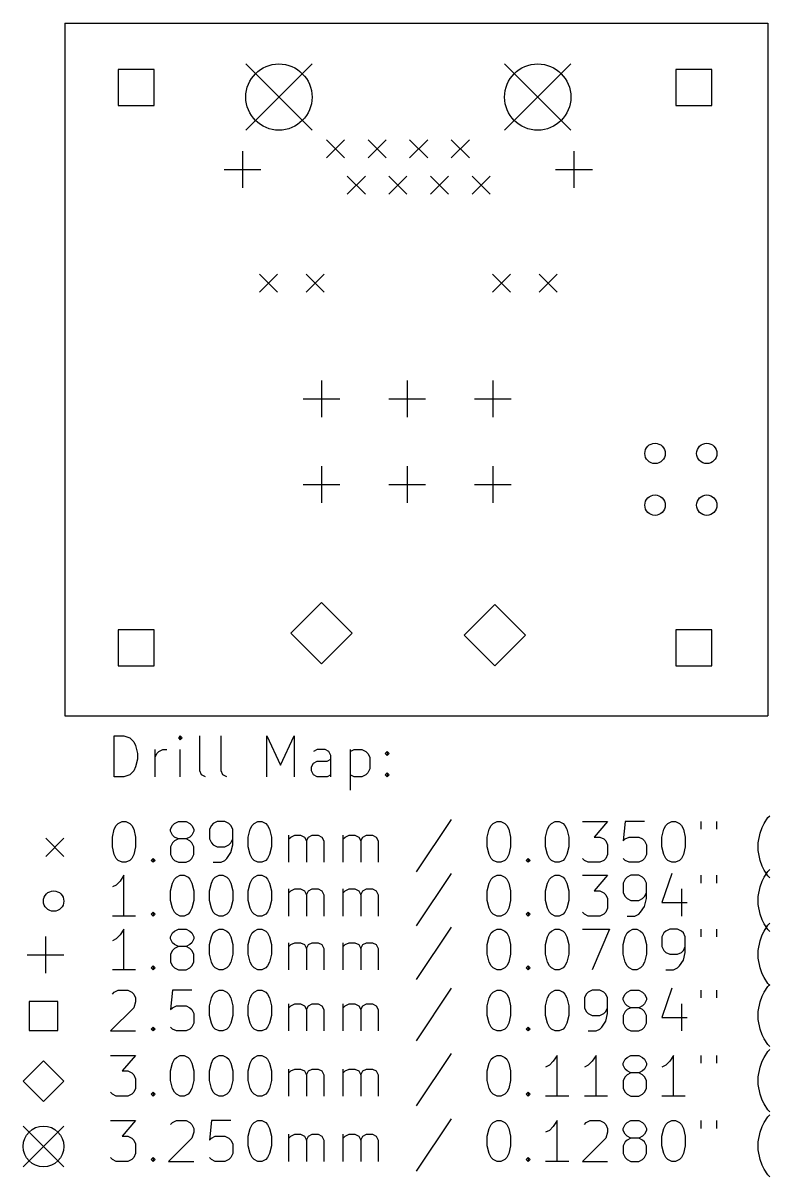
# Model space of a CAD drawing. Extents: x 125.5 to 193.5, y -127.5 to -70.8.
# Drawn here: x 125.5 to 162.1, y -127.5 to -70.8 of the extents above; entities that cross this region are included whole.
import ezdxf

# ---------------------------------------------------------------- set-up
doc = ezdxf.new("R2010")
doc.units = 0
doc.layers.add('BLACK', color=7, linetype='CONTINUOUS')

msp = doc.modelspace()

# ---------------------------------------------------------------- linework, layer by layer
at = {"layer": 'BLACK', "linetype": 'CONTINUOUS'}
for p, q in [((127.5, -70.841), (127.5, -104.841)), ((127.5, -70.841), (162, -70.841)), ((162, -70.841), (162, -104.841)), ((136.379, -72.848), (139.629, -76.098)), ((139.629, -72.848), (136.379, -76.098)), ((149.079, -72.848), (152.329, -76.098)), ((152.329, -72.848), (149.079, -76.098)), ((131.884, -73.116), (130.116, -73.116)), ((130.116, -73.116), (130.116, -74.884)), ((131.884, -74.884), (131.884, -73.116)), ((159.253, -73.116), (157.485, -73.116)), ((157.485, -73.116), (157.485, -74.884)), ((159.253, -74.884), (159.253, -73.116)), ((130.116, -74.884), (131.884, -74.884)), ((157.485, -74.884), (159.253, -74.884)), ((140.339, -76.568), (141.229, -77.458)), ((141.229, -76.568), (140.339, -77.458)), ((142.379, -76.568), (143.269, -77.458)), ((143.269, -76.568), (142.379, -77.458)), ((144.419, -76.568), (145.309, -77.458)), ((145.309, -76.568), (144.419, -77.458)), ((146.459, -76.568), (147.349, -77.458)), ((147.349, -76.568), (146.459, -77.458)), ((136.224, -77.133), (136.224, -78.933)), ((152.484, -77.133), (152.484, -78.933)), ((135.324, -78.033), (137.124, -78.033)), ((151.584, -78.033), (153.384, -78.033)), ((141.359, -78.348), (142.249, -79.238)), ((142.249, -78.348), (141.359, -79.238)), ((143.399, -78.348), (144.289, -79.238)), ((144.289, -78.348), (143.399, -79.238)), ((145.439, -78.348), (146.329, -79.238)), ((146.329, -78.348), (145.439, -79.238)), ((147.479, -78.348), (148.369, -79.238)), ((148.369, -78.348), (147.479, -79.238)), ((137.049, -83.158), (137.939, -84.048)), ((137.939, -83.158), (137.049, -84.048)), ((139.339, -83.158), (140.229, -84.048)), ((140.229, -83.158), (139.339, -84.048)), ((148.479, -83.158), (149.369, -84.048)), ((149.369, -83.158), (148.479, -84.048)), ((150.769, -83.158), (151.659, -84.048)), ((151.659, -83.158), (150.769, -84.048)), ((140.097, -88.382), (140.097, -90.182)), ((144.297, -88.382), (144.297, -90.182)), ((148.497, -88.382), (148.497, -90.182)), ((139.197, -89.282), (140.997, -89.282)), ((143.397, -89.282), (145.197, -89.282)), ((147.597, -89.282), (149.397, -89.282)), ((140.097, -92.582), (140.097, -94.382)), ((144.297, -92.582), (144.297, -94.382)), ((148.497, -92.582), (148.497, -94.382)), ((139.197, -93.482), (140.997, -93.482)), ((143.397, -93.482), (145.197, -93.482)), ((147.597, -93.482), (149.397, -93.482)), ((140.097, -99.282), (138.597, -100.782)), ((141.597, -100.782), (140.097, -99.282)), ((148.597, -99.382), (147.097, -100.882)), ((150.097, -100.882), (148.597, -99.382)), ((131.884, -100.616), (130.116, -100.616)), ((130.116, -100.616), (130.116, -102.384)), ((131.884, -102.384), (131.884, -100.616)), ((138.597, -100.782), (140.097, -102.282)), ((140.097, -102.282), (141.597, -100.782)), ((159.253, -100.616), (157.485, -100.616)), ((157.485, -100.616), (157.485, -102.384)), ((159.253, -102.384), (159.253, -100.616)), ((147.097, -100.882), (148.597, -102.382)), ((148.597, -102.382), (150.097, -100.882)), ((130.116, -102.384), (131.884, -102.384)), ((157.485, -102.384), (159.253, -102.384)), ((127.5, -104.841), (162, -104.841)), ((129.926, -107.825), (129.926, -105.825)), ((129.926, -105.825), (130.402, -105.825)), ((130.402, -105.825), (130.688, -105.921)), ((133.164, -105.825), (133.069, -105.921)), ((133.26, -105.921), (133.164, -105.825)), ((133.164, -105.825), (133.164, -106.016)), ((134.117, -107.54), (134.117, -105.825)), ((135.164, -107.54), (135.164, -105.825)), ((137.412, -107.825), (137.412, -105.825)), ((137.412, -105.825), (138.079, -107.254)), ((138.079, -107.254), (138.745, -105.825)), ((138.745, -105.825), (138.745, -107.825)), ((130.688, -105.921), (130.879, -106.111)), ((130.879, -106.111), (130.974, -106.302)), ((130.974, -106.302), (131.069, -106.683)), ((133.069, -105.921), (133.164, -106.016)), ((133.164, -106.016), (133.26, -105.921)), ((131.069, -106.968), (130.974, -107.349)), ((131.069, -106.683), (131.069, -106.968)), ((131.926, -107.825), (131.926, -106.492)), ((131.926, -106.873), (132.021, -106.683)), ((132.021, -106.683), (132.117, -106.587)), ((132.117, -106.587), (132.307, -106.492)), ((132.307, -106.492), (132.498, -106.492)), ((133.164, -107.825), (133.164, -106.492)), ((139.888, -106.492), (139.698, -106.587)), ((140.269, -106.492), (139.888, -106.492)), ((140.46, -106.587), (140.269, -106.492)), ((140.364, -107.063), (140.555, -106.968)), ((140.555, -106.778), (140.46, -106.587)), ((140.555, -107.825), (140.555, -106.778)), ((141.507, -106.492), (141.507, -108.492)), ((141.507, -106.587), (141.698, -106.492)), ((141.698, -106.492), (142.079, -106.492)), ((142.079, -106.492), (142.269, -106.587)), ((142.269, -106.587), (142.364, -106.683)), ((142.364, -106.683), (142.46, -106.873)), ((142.46, -106.873), (142.46, -107.444)), ((143.221, -106.683), (143.317, -106.587)), ((143.317, -106.778), (143.221, -106.683)), ((143.317, -106.587), (143.412, -106.683)), ((143.317, -106.587), (143.317, -106.778)), ((143.412, -106.683), (143.317, -106.778)), ((130.879, -107.54), (130.688, -107.73)), ((130.974, -107.349), (130.879, -107.54)), ((134.212, -107.73), (134.117, -107.54)), ((135.26, -107.73), (135.164, -107.54)), ((139.602, -107.349), (139.698, -107.159)), ((139.602, -107.54), (139.602, -107.349)), ((139.698, -107.73), (139.602, -107.54)), ((139.698, -107.159), (139.888, -107.063)), ((139.888, -107.063), (140.364, -107.063)), ((142.46, -107.444), (142.364, -107.635)), ((130.402, -107.825), (129.926, -107.825)), ((130.688, -107.73), (130.402, -107.825)), ((134.402, -107.825), (134.212, -107.73)), ((135.45, -107.825), (135.26, -107.73)), ((139.888, -107.825), (139.698, -107.73)), ((140.364, -107.825), (139.888, -107.825)), ((140.555, -107.73), (140.364, -107.825)), ((141.698, -107.825), (141.507, -107.73)), ((142.079, -107.825), (141.698, -107.825)), ((142.269, -107.73), (142.079, -107.825)), ((142.364, -107.635), (142.269, -107.73)), ((143.221, -107.73), (143.317, -107.635)), ((143.317, -107.825), (143.221, -107.73)), ((143.317, -107.635), (143.412, -107.73)), ((143.317, -107.635), (143.317, -107.825)), ((143.412, -107.73), (143.317, -107.825)), ((161.812, -110.121), (162.002, -109.835)), ((162.002, -109.835), (162.098, -109.74)), ((129.831, -110.787), (129.926, -110.406)), ((129.926, -110.406), (130.021, -110.216)), ((130.021, -110.216), (130.117, -110.121)), ((130.117, -110.121), (130.307, -110.025)), ((130.307, -110.025), (130.498, -110.025)), ((130.498, -110.025), (130.688, -110.121)), ((130.688, -110.121), (130.783, -110.216)), ((130.783, -110.216), (130.879, -110.406)), ((130.879, -110.406), (130.974, -110.787)), ((132.688, -110.406), (132.783, -110.216)), ((132.688, -110.502), (132.688, -110.406)), ((132.783, -110.216), (132.879, -110.121)), ((132.879, -110.121), (133.069, -110.025)), ((133.069, -110.025), (133.45, -110.025)), ((133.45, -110.025), (133.64, -110.121)), ((133.64, -110.121), (133.736, -110.216)), ((133.736, -110.216), (133.831, -110.406)), ((133.831, -110.406), (133.831, -110.502)), ((134.688, -110.216), (134.593, -110.406)), ((134.593, -110.406), (134.593, -110.883)), ((134.783, -110.121), (134.688, -110.216)), ((134.974, -110.025), (134.783, -110.121)), ((135.355, -110.025), (134.974, -110.025)), ((135.545, -110.121), (135.355, -110.025)), ((135.64, -110.216), (135.545, -110.121)), ((135.736, -110.406), (135.64, -110.216)), ((135.736, -111.168), (135.736, -110.406)), ((136.498, -110.787), (136.593, -110.406)), ((136.593, -110.406), (136.688, -110.216)), ((136.688, -110.216), (136.783, -110.121)), ((136.783, -110.121), (136.974, -110.025)), ((136.974, -110.025), (137.164, -110.025)), ((137.164, -110.025), (137.355, -110.121)), ((137.355, -110.121), (137.45, -110.216)), ((137.45, -110.216), (137.545, -110.406)), ((137.545, -110.406), (137.64, -110.787)), ((146.46, -109.93), (144.745, -112.502)), ((148.231, -110.787), (148.326, -110.406)), ((148.326, -110.406), (148.421, -110.216)), ((148.421, -110.216), (148.517, -110.121)), ((148.517, -110.121), (148.707, -110.025)), ((148.707, -110.025), (148.898, -110.025)), ((148.898, -110.025), (149.088, -110.121)), ((149.088, -110.121), (149.183, -110.216)), ((149.183, -110.216), (149.279, -110.406)), ((149.279, -110.406), (149.374, -110.787)), ((151.088, -110.787), (151.183, -110.406)), ((151.183, -110.406), (151.279, -110.216)), ((151.279, -110.216), (151.374, -110.121)), ((151.374, -110.121), (151.564, -110.025)), ((151.564, -110.025), (151.755, -110.025)), ((151.755, -110.025), (151.945, -110.121)), ((151.945, -110.121), (152.04, -110.216)), ((152.04, -110.216), (152.136, -110.406)), ((152.136, -110.406), (152.231, -110.787)), ((152.898, -110.025), (154.136, -110.025)), ((154.136, -110.025), (153.469, -110.787)), ((154.993, -110.025), (154.898, -110.978)), ((155.945, -110.025), (154.993, -110.025)), ((156.802, -110.787), (156.898, -110.406)), ((156.898, -110.406), (156.993, -110.216)), ((156.993, -110.216), (157.088, -110.121)), ((157.088, -110.121), (157.279, -110.025)), ((157.279, -110.025), (157.469, -110.025)), ((157.469, -110.025), (157.66, -110.121)), ((157.66, -110.121), (157.755, -110.216)), ((157.755, -110.216), (157.85, -110.406)), ((157.85, -110.406), (157.945, -110.787)), ((158.707, -110.025), (158.707, -110.406)), ((159.469, -110.025), (159.469, -110.406)), ((161.621, -110.597), (161.717, -110.311)), ((161.717, -110.311), (161.812, -110.121)), ((126.56, -110.846), (127.45, -111.736)), ((127.45, -110.846), (126.56, -111.736)), ((129.831, -111.263), (129.831, -110.787)), ((130.974, -110.787), (130.974, -111.263)), ((132.783, -110.692), (132.688, -110.502)), ((132.879, -110.787), (132.783, -110.692)), ((132.879, -110.978), (132.783, -111.073)), ((133.069, -110.883), (132.879, -110.787)), ((133.069, -110.883), (132.879, -110.978)), ((133.45, -110.883), (133.069, -110.883)), ((133.64, -110.787), (133.45, -110.883)), ((133.64, -110.978), (133.45, -110.883)), ((133.736, -110.692), (133.64, -110.787)), ((133.736, -111.073), (133.64, -110.978)), ((133.831, -110.502), (133.736, -110.692)), ((134.593, -110.883), (134.688, -111.073)), ((135.64, -111.073), (135.736, -110.883)), ((136.498, -111.263), (136.498, -110.787)), ((137.64, -110.787), (137.64, -111.263)), ((138.498, -112.025), (138.498, -110.692)), ((138.498, -110.883), (138.593, -110.787)), ((138.593, -110.787), (138.783, -110.692)), ((138.783, -110.692), (139.069, -110.692)), ((139.069, -110.692), (139.26, -110.787)), ((139.26, -110.787), (139.355, -110.978)), ((139.355, -110.978), (139.45, -110.787)), ((139.355, -110.978), (139.355, -112.025)), ((139.45, -110.787), (139.64, -110.692)), ((139.64, -110.692), (139.926, -110.692)), ((139.926, -110.692), (140.117, -110.787)), ((140.117, -110.787), (140.212, -110.978)), ((140.212, -110.978), (140.212, -112.025)), ((141.164, -112.025), (141.164, -110.692)), ((141.164, -110.883), (141.26, -110.787)), ((141.26, -110.787), (141.45, -110.692)), ((141.45, -110.692), (141.736, -110.692)), ((141.736, -110.692), (141.926, -110.787)), ((141.926, -110.787), (142.021, -110.978)), ((142.021, -110.978), (142.117, -110.787)), ((142.021, -110.978), (142.021, -112.025)), ((142.117, -110.787), (142.307, -110.692)), ((142.307, -110.692), (142.593, -110.692)), ((142.593, -110.692), (142.783, -110.787)), ((142.783, -110.787), (142.879, -110.978)), ((142.879, -110.978), (142.879, -112.025)), ((148.231, -111.263), (148.231, -110.787)), ((149.374, -110.787), (149.374, -111.263)), ((151.088, -111.263), (151.088, -110.787)), ((152.231, -110.787), (152.231, -111.263)), ((153.469, -110.787), (153.755, -110.787)), ((153.755, -110.787), (153.945, -110.883)), ((153.945, -110.883), (154.04, -110.978)), ((154.04, -110.978), (154.136, -111.168)), ((154.898, -110.978), (154.993, -110.883)), ((154.993, -110.883), (155.183, -110.787)), ((155.183, -110.787), (155.66, -110.787)), ((155.66, -110.787), (155.85, -110.883)), ((155.85, -110.883), (155.945, -110.978)), ((155.945, -110.978), (156.04, -111.168)), ((156.802, -111.263), (156.802, -110.787)), ((157.945, -110.787), (157.945, -111.263)), ((161.526, -111.073), (161.621, -110.597)), ((129.926, -111.644), (129.831, -111.263)), ((130.974, -111.263), (130.879, -111.644)), ((132.783, -111.073), (132.688, -111.263)), ((132.688, -111.263), (132.688, -111.644)), ((133.831, -111.263), (133.736, -111.073)), ((133.831, -111.644), (133.831, -111.263)), ((134.688, -111.073), (134.783, -111.168)), ((134.783, -111.168), (134.974, -111.263)), ((134.974, -111.263), (135.355, -111.263)), ((135.355, -111.263), (135.545, -111.168)), ((135.45, -111.835), (135.64, -111.549)), ((135.545, -111.168), (135.64, -111.073)), ((135.64, -111.549), (135.736, -111.168)), ((136.593, -111.644), (136.498, -111.263)), ((137.64, -111.263), (137.545, -111.644)), ((148.326, -111.644), (148.231, -111.263)), ((149.374, -111.263), (149.279, -111.644)), ((151.183, -111.644), (151.088, -111.263)), ((152.231, -111.263), (152.136, -111.644)), ((154.136, -111.168), (154.136, -111.644)), ((156.04, -111.168), (156.04, -111.644)), ((156.898, -111.644), (156.802, -111.263)), ((157.945, -111.263), (157.85, -111.644)), ((161.526, -111.454), (161.526, -111.073)), ((161.621, -111.93), (161.526, -111.454)), ((130.021, -111.835), (129.926, -111.644)), ((130.117, -111.93), (130.021, -111.835)), ((130.307, -112.025), (130.117, -111.93)), ((130.498, -112.025), (130.307, -112.025)), ((130.688, -111.93), (130.498, -112.025)), ((130.783, -111.835), (130.688, -111.93)), ((130.879, -111.644), (130.783, -111.835)), ((131.736, -111.93), (131.831, -111.835)), ((131.831, -112.025), (131.736, -111.93)), ((131.831, -111.835), (131.926, -111.93)), ((131.831, -111.835), (131.831, -112.025)), ((131.926, -111.93), (131.831, -112.025)), ((132.688, -111.644), (132.783, -111.835)), ((132.783, -111.835), (132.879, -111.93)), ((132.879, -111.93), (133.069, -112.025)), ((133.069, -112.025), (133.45, -112.025)), ((133.45, -112.025), (133.64, -111.93)), ((133.64, -111.93), (133.736, -111.835)), ((133.736, -111.835), (133.831, -111.644)), ((134.783, -112.025), (135.164, -112.025)), ((135.164, -112.025), (135.355, -111.93)), ((135.355, -111.93), (135.45, -111.835)), ((136.688, -111.835), (136.593, -111.644)), ((136.783, -111.93), (136.688, -111.835)), ((136.974, -112.025), (136.783, -111.93)), ((137.164, -112.025), (136.974, -112.025)), ((137.355, -111.93), (137.164, -112.025)), ((137.45, -111.835), (137.355, -111.93)), ((137.545, -111.644), (137.45, -111.835)), ((148.421, -111.835), (148.326, -111.644)), ((148.517, -111.93), (148.421, -111.835)), ((148.707, -112.025), (148.517, -111.93)), ((148.898, -112.025), (148.707, -112.025)), ((149.088, -111.93), (148.898, -112.025)), ((149.183, -111.835), (149.088, -111.93)), ((149.279, -111.644), (149.183, -111.835)), ((150.136, -111.93), (150.231, -111.835)), ((150.231, -112.025), (150.136, -111.93)), ((150.231, -111.835), (150.326, -111.93)), ((150.231, -111.835), (150.231, -112.025)), ((150.326, -111.93), (150.231, -112.025)), ((151.279, -111.835), (151.183, -111.644)), ((151.374, -111.93), (151.279, -111.835)), ((151.564, -112.025), (151.374, -111.93)), ((151.755, -112.025), (151.564, -112.025)), ((151.945, -111.93), (151.755, -112.025)), ((152.04, -111.835), (151.945, -111.93)), ((152.136, -111.644), (152.04, -111.835)), ((152.993, -111.93), (152.898, -111.835)), ((153.183, -112.025), (152.993, -111.93)), ((153.755, -112.025), (153.183, -112.025)), ((153.945, -111.93), (153.755, -112.025)), ((154.04, -111.835), (153.945, -111.93)), ((154.136, -111.644), (154.04, -111.835)), ((154.993, -111.93), (154.898, -111.835)), ((155.183, -112.025), (154.993, -111.93)), ((155.66, -112.025), (155.183, -112.025)), ((155.85, -111.93), (155.66, -112.025)), ((155.945, -111.835), (155.85, -111.93)), ((156.04, -111.644), (155.945, -111.835)), ((156.993, -111.835), (156.898, -111.644)), ((157.088, -111.93), (156.993, -111.835)), ((157.279, -112.025), (157.088, -111.93)), ((157.469, -112.025), (157.279, -112.025)), ((157.66, -111.93), (157.469, -112.025)), ((157.755, -111.835), (157.66, -111.93)), ((157.85, -111.644), (157.755, -111.835)), ((161.717, -112.216), (161.621, -111.93)), ((130.402, -112.665), (130.212, -112.951)), ((130.402, -114.665), (130.402, -112.665)), ((132.974, -112.761), (133.164, -112.665)), ((133.164, -112.665), (133.355, -112.665)), ((133.355, -112.665), (133.545, -112.761)), ((134.879, -112.761), (135.069, -112.665)), ((135.069, -112.665), (135.26, -112.665)), ((135.26, -112.665), (135.45, -112.761)), ((136.783, -112.761), (136.974, -112.665)), ((136.974, -112.665), (137.164, -112.665)), ((137.164, -112.665), (137.355, -112.761)), ((146.46, -112.57), (144.745, -115.142)), ((148.517, -112.761), (148.707, -112.665)), ((148.707, -112.665), (148.898, -112.665)), ((148.898, -112.665), (149.088, -112.761)), ((151.374, -112.761), (151.564, -112.665)), ((151.564, -112.665), (151.755, -112.665)), ((151.755, -112.665), (151.945, -112.761)), ((152.898, -112.665), (154.136, -112.665)), ((154.136, -112.665), (153.469, -113.427)), ((155.279, -112.665), (155.088, -112.761)), ((155.66, -112.665), (155.279, -112.665)), ((155.85, -112.761), (155.66, -112.665)), ((157.279, -112.57), (156.802, -113.999)), ((158.707, -112.665), (158.707, -113.046)), ((159.469, -112.665), (159.469, -113.046)), ((161.812, -112.406), (161.717, -112.216)), ((162.002, -112.692), (161.812, -112.406)), ((161.812, -112.761), (162.002, -112.475)), ((162.002, -112.475), (162.098, -112.38)), ((130.021, -113.142), (129.831, -113.237)), ((130.212, -112.951), (130.021, -113.142)), ((132.688, -113.427), (132.783, -113.046)), ((132.783, -113.046), (132.879, -112.856)), ((132.879, -112.856), (132.974, -112.761)), ((133.545, -112.761), (133.64, -112.856)), ((133.64, -112.856), (133.736, -113.046)), ((133.736, -113.046), (133.831, -113.427)), ((134.593, -113.427), (134.688, -113.046)), ((134.688, -113.046), (134.783, -112.856)), ((134.783, -112.856), (134.879, -112.761)), ((135.45, -112.761), (135.545, -112.856)), ((135.545, -112.856), (135.64, -113.046)), ((135.64, -113.046), (135.736, -113.427)), ((136.498, -113.427), (136.593, -113.046)), ((136.593, -113.046), (136.688, -112.856)), ((136.688, -112.856), (136.783, -112.761)), ((137.355, -112.761), (137.45, -112.856)), ((137.45, -112.856), (137.545, -113.046)), ((137.545, -113.046), (137.64, -113.427)), ((148.231, -113.427), (148.326, -113.046)), ((148.326, -113.046), (148.421, -112.856)), ((148.421, -112.856), (148.517, -112.761)), ((149.088, -112.761), (149.183, -112.856)), ((149.183, -112.856), (149.279, -113.046)), ((149.279, -113.046), (149.374, -113.427)), ((151.088, -113.427), (151.183, -113.046)), ((151.183, -113.046), (151.279, -112.856)), ((151.279, -112.856), (151.374, -112.761)), ((151.945, -112.761), (152.04, -112.856)), ((152.04, -112.856), (152.136, -113.046)), ((152.136, -113.046), (152.231, -113.427)), ((154.993, -112.856), (154.898, -113.046)), ((154.898, -113.046), (154.898, -113.523)), ((155.088, -112.761), (154.993, -112.856)), ((155.945, -112.856), (155.85, -112.761)), ((156.04, -113.046), (155.945, -112.856)), ((156.04, -113.808), (156.04, -113.046)), ((161.526, -113.713), (161.621, -113.237)), ((161.621, -113.237), (161.717, -112.951)), ((161.717, -112.951), (161.812, -112.761)), ((162.098, -112.787), (162.002, -112.692)), ((132.688, -113.903), (132.688, -113.427)), ((133.831, -113.427), (133.831, -113.903)), ((134.593, -113.903), (134.593, -113.427)), ((135.736, -113.427), (135.736, -113.903)), ((136.498, -113.903), (136.498, -113.427)), ((137.64, -113.427), (137.64, -113.903)), ((138.498, -114.665), (138.498, -113.332)), ((138.498, -113.523), (138.593, -113.427)), ((138.593, -113.427), (138.783, -113.332)), ((138.783, -113.332), (139.069, -113.332)), ((139.069, -113.332), (139.26, -113.427)), ((139.26, -113.427), (139.355, -113.618)), ((139.355, -113.618), (139.45, -113.427)), ((139.355, -113.618), (139.355, -114.665)), ((139.45, -113.427), (139.64, -113.332)), ((139.64, -113.332), (139.926, -113.332)), ((139.926, -113.332), (140.117, -113.427)), ((140.117, -113.427), (140.212, -113.618)), ((140.212, -113.618), (140.212, -114.665)), ((141.164, -114.665), (141.164, -113.332)), ((141.164, -113.523), (141.26, -113.427)), ((141.26, -113.427), (141.45, -113.332)), ((141.45, -113.332), (141.736, -113.332)), ((141.736, -113.332), (141.926, -113.427)), ((141.926, -113.427), (142.021, -113.618)), ((142.021, -113.618), (142.117, -113.427)), ((142.021, -113.618), (142.021, -114.665)), ((142.117, -113.427), (142.307, -113.332)), ((142.307, -113.332), (142.593, -113.332)), ((142.593, -113.332), (142.783, -113.427)), ((142.783, -113.427), (142.879, -113.618)), ((142.879, -113.618), (142.879, -114.665)), ((148.231, -113.903), (148.231, -113.427)), ((149.374, -113.427), (149.374, -113.903)), ((151.088, -113.903), (151.088, -113.427)), ((152.231, -113.427), (152.231, -113.903)), ((153.469, -113.427), (153.755, -113.427)), ((153.755, -113.427), (153.945, -113.523)), ((153.945, -113.523), (154.04, -113.618)), ((154.04, -113.618), (154.136, -113.808)), ((154.136, -113.808), (154.136, -114.284)), ((154.898, -113.523), (154.993, -113.713)), ((154.993, -113.713), (155.088, -113.808)), ((155.088, -113.808), (155.279, -113.903)), ((155.66, -113.903), (155.85, -113.808)), ((155.85, -113.808), (155.945, -113.713)), ((155.945, -113.713), (156.04, -113.523)), ((155.945, -114.189), (156.04, -113.808)), ((157.755, -113.332), (157.755, -114.665)), ((161.526, -114.094), (161.526, -113.713)), ((132.783, -114.284), (132.688, -113.903)), ((132.879, -114.475), (132.783, -114.284)), ((133.736, -114.284), (133.64, -114.475)), ((133.831, -113.903), (133.736, -114.284)), ((134.688, -114.284), (134.593, -113.903)), ((134.783, -114.475), (134.688, -114.284)), ((135.64, -114.284), (135.545, -114.475)), ((135.736, -113.903), (135.64, -114.284)), ((136.593, -114.284), (136.498, -113.903)), ((136.688, -114.475), (136.593, -114.284)), ((137.545, -114.284), (137.45, -114.475)), ((137.64, -113.903), (137.545, -114.284)), ((148.326, -114.284), (148.231, -113.903)), ((148.421, -114.475), (148.326, -114.284)), ((149.279, -114.284), (149.183, -114.475)), ((149.374, -113.903), (149.279, -114.284)), ((151.183, -114.284), (151.088, -113.903)), ((151.279, -114.475), (151.183, -114.284)), ((152.136, -114.284), (152.04, -114.475)), ((152.231, -113.903), (152.136, -114.284)), ((154.136, -114.284), (154.04, -114.475)), ((155.279, -113.903), (155.66, -113.903)), ((155.755, -114.475), (155.945, -114.189)), ((156.802, -113.999), (158.04, -113.999)), ((161.621, -114.57), (161.526, -114.094)), ((130.974, -114.665), (129.831, -114.665)), ((131.736, -114.57), (131.831, -114.475)), ((131.831, -114.665), (131.736, -114.57)), ((131.831, -114.475), (131.926, -114.57)), ((131.831, -114.475), (131.831, -114.665)), ((131.926, -114.57), (131.831, -114.665)), ((132.974, -114.57), (132.879, -114.475)), ((133.164, -114.665), (132.974, -114.57)), ((133.355, -114.665), (133.164, -114.665)), ((133.545, -114.57), (133.355, -114.665)), ((133.64, -114.475), (133.545, -114.57)), ((134.879, -114.57), (134.783, -114.475)), ((135.069, -114.665), (134.879, -114.57)), ((135.26, -114.665), (135.069, -114.665)), ((135.45, -114.57), (135.26, -114.665)), ((135.545, -114.475), (135.45, -114.57)), ((136.783, -114.57), (136.688, -114.475)), ((136.974, -114.665), (136.783, -114.57)), ((137.164, -114.665), (136.974, -114.665)), ((137.355, -114.57), (137.164, -114.665)), ((137.45, -114.475), (137.355, -114.57)), ((148.517, -114.57), (148.421, -114.475)), ((148.707, -114.665), (148.517, -114.57)), ((148.898, -114.665), (148.707, -114.665)), ((149.088, -114.57), (148.898, -114.665)), ((149.183, -114.475), (149.088, -114.57)), ((150.136, -114.57), (150.231, -114.475)), ((150.231, -114.665), (150.136, -114.57)), ((150.231, -114.475), (150.326, -114.57)), ((150.231, -114.475), (150.231, -114.665)), ((150.326, -114.57), (150.231, -114.665)), ((151.374, -114.57), (151.279, -114.475)), ((151.564, -114.665), (151.374, -114.57)), ((151.755, -114.665), (151.564, -114.665)), ((151.945, -114.57), (151.755, -114.665)), ((152.04, -114.475), (151.945, -114.57)), ((152.993, -114.57), (152.898, -114.475)), ((153.183, -114.665), (152.993, -114.57)), ((153.755, -114.665), (153.183, -114.665)), ((153.945, -114.57), (153.755, -114.665)), ((154.04, -114.475), (153.945, -114.57)), ((155.088, -114.665), (155.469, -114.665)), ((155.469, -114.665), (155.66, -114.57)), ((155.66, -114.57), (155.755, -114.475)), ((161.717, -114.856), (161.621, -114.57)), ((161.812, -115.046), (161.717, -114.856)), ((130.402, -115.305), (130.212, -115.591)), ((130.402, -117.305), (130.402, -115.305)), ((132.688, -115.686), (132.783, -115.496)), ((132.783, -115.496), (132.879, -115.401)), ((132.879, -115.401), (133.069, -115.305)), ((133.069, -115.305), (133.45, -115.305)), ((133.45, -115.305), (133.64, -115.401)), ((133.64, -115.401), (133.736, -115.496)), ((133.736, -115.496), (133.831, -115.686)), ((134.688, -115.686), (134.783, -115.496)), ((134.783, -115.496), (134.879, -115.401)), ((134.879, -115.401), (135.069, -115.305)), ((135.069, -115.305), (135.26, -115.305)), ((135.26, -115.305), (135.45, -115.401)), ((135.45, -115.401), (135.545, -115.496)), ((135.545, -115.496), (135.64, -115.686)), ((136.593, -115.686), (136.688, -115.496)), ((136.688, -115.496), (136.783, -115.401)), ((136.783, -115.401), (136.974, -115.305)), ((136.974, -115.305), (137.164, -115.305)), ((137.164, -115.305), (137.355, -115.401)), ((137.355, -115.401), (137.45, -115.496)), ((137.45, -115.496), (137.545, -115.686)), ((146.46, -115.21), (144.745, -117.782)), ((148.326, -115.686), (148.421, -115.496)), ((148.421, -115.496), (148.517, -115.401)), ((148.517, -115.401), (148.707, -115.305)), ((148.707, -115.305), (148.898, -115.305)), ((148.898, -115.305), (149.088, -115.401)), ((149.088, -115.401), (149.183, -115.496)), ((149.183, -115.496), (149.279, -115.686)), ((151.183, -115.686), (151.279, -115.496)), ((151.279, -115.496), (151.374, -115.401)), ((151.374, -115.401), (151.564, -115.305)), ((151.564, -115.305), (151.755, -115.305)), ((151.755, -115.305), (151.945, -115.401)), ((151.945, -115.401), (152.04, -115.496)), ((152.04, -115.496), (152.136, -115.686)), ((152.898, -115.305), (154.231, -115.305)), ((154.231, -115.305), (153.374, -117.305)), ((154.993, -115.686), (155.088, -115.496)), ((155.088, -115.496), (155.183, -115.401)), ((155.183, -115.401), (155.374, -115.305)), ((155.374, -115.305), (155.564, -115.305)), ((155.564, -115.305), (155.755, -115.401)), ((155.755, -115.401), (155.85, -115.496)), ((155.85, -115.496), (155.945, -115.686)), ((156.898, -115.496), (156.802, -115.686)), ((156.993, -115.401), (156.898, -115.496)), ((157.183, -115.305), (156.993, -115.401)), ((157.564, -115.305), (157.183, -115.305)), ((157.755, -115.401), (157.564, -115.305)), ((157.85, -115.496), (157.755, -115.401)), ((157.945, -115.686), (157.85, -115.496)), ((158.707, -115.305), (158.707, -115.686)), ((159.469, -115.305), (159.469, -115.686)), ((161.717, -115.591), (161.812, -115.401)), ((162.002, -115.332), (161.812, -115.046)), ((161.812, -115.401), (162.002, -115.115)), ((162.002, -115.115), (162.098, -115.02)), ((162.098, -115.427), (162.002, -115.332)), ((126.55, -115.671), (126.55, -117.471)), ((130.021, -115.782), (129.831, -115.877)), ((130.212, -115.591), (130.021, -115.782)), ((132.688, -115.782), (132.688, -115.686)), ((132.783, -115.972), (132.688, -115.782)), ((132.879, -116.067), (132.783, -115.972)), ((133.069, -116.163), (132.879, -116.067)), ((133.64, -116.067), (133.45, -116.163)), ((133.736, -115.972), (133.64, -116.067)), ((133.831, -115.782), (133.736, -115.972)), ((133.831, -115.686), (133.831, -115.782)), ((134.593, -116.067), (134.688, -115.686)), ((134.593, -116.543), (134.593, -116.067)), ((135.64, -115.686), (135.736, -116.067)), ((135.736, -116.067), (135.736, -116.543)), ((136.498, -116.067), (136.593, -115.686)), ((136.498, -116.543), (136.498, -116.067)), ((137.545, -115.686), (137.64, -116.067)), ((137.64, -116.067), (137.64, -116.543)), ((138.498, -117.305), (138.498, -115.972)), ((138.498, -116.163), (138.593, -116.067)), ((138.593, -116.067), (138.783, -115.972)), ((138.783, -115.972), (139.069, -115.972)), ((139.069, -115.972), (139.26, -116.067)), ((139.26, -116.067), (139.355, -116.258)), ((139.355, -116.258), (139.45, -116.067)), ((139.45, -116.067), (139.64, -115.972)), ((139.64, -115.972), (139.926, -115.972)), ((139.926, -115.972), (140.117, -116.067)), ((140.117, -116.067), (140.212, -116.258)), ((141.164, -117.305), (141.164, -115.972)), ((141.164, -116.163), (141.26, -116.067)), ((141.26, -116.067), (141.45, -115.972)), ((141.45, -115.972), (141.736, -115.972)), ((141.736, -115.972), (141.926, -116.067)), ((141.926, -116.067), (142.021, -116.258)), ((142.021, -116.258), (142.117, -116.067)), ((142.117, -116.067), (142.307, -115.972)), ((142.307, -115.972), (142.593, -115.972)), ((142.593, -115.972), (142.783, -116.067)), ((142.783, -116.067), (142.879, -116.258)), ((148.231, -116.067), (148.326, -115.686)), ((148.231, -116.543), (148.231, -116.067)), ((149.279, -115.686), (149.374, -116.067)), ((149.374, -116.067), (149.374, -116.543)), ((151.088, -116.067), (151.183, -115.686)), ((151.088, -116.543), (151.088, -116.067)), ((152.136, -115.686), (152.231, -116.067)), ((152.231, -116.067), (152.231, -116.543)), ((154.898, -116.067), (154.993, -115.686)), ((154.898, -116.543), (154.898, -116.067)), ((155.945, -115.686), (156.04, -116.067)), ((156.04, -116.067), (156.04, -116.543)), ((156.802, -115.686), (156.802, -116.163)), ((157.945, -116.448), (157.945, -115.686)), ((161.526, -116.353), (161.621, -115.877)), ((161.621, -115.877), (161.717, -115.591)), ((125.65, -116.571), (127.45, -116.571)), ((132.783, -116.353), (132.688, -116.543)), ((132.688, -116.543), (132.688, -116.924)), ((132.879, -116.258), (132.783, -116.353)), ((133.069, -116.163), (132.879, -116.258)), ((133.45, -116.163), (133.069, -116.163)), ((133.64, -116.258), (133.45, -116.163)), ((133.736, -116.353), (133.64, -116.258)), ((133.831, -116.543), (133.736, -116.353)), ((133.831, -116.924), (133.831, -116.543)), ((134.688, -116.924), (134.593, -116.543)), ((135.736, -116.543), (135.64, -116.924)), ((136.593, -116.924), (136.498, -116.543)), ((137.64, -116.543), (137.545, -116.924)), ((139.355, -116.258), (139.355, -117.305)), ((140.212, -116.258), (140.212, -117.305)), ((142.021, -116.258), (142.021, -117.305)), ((142.879, -116.258), (142.879, -117.305)), ((148.326, -116.924), (148.231, -116.543)), ((149.374, -116.543), (149.279, -116.924)), ((151.183, -116.924), (151.088, -116.543)), ((152.231, -116.543), (152.136, -116.924)), ((154.993, -116.924), (154.898, -116.543)), ((156.04, -116.543), (155.945, -116.924)), ((156.802, -116.163), (156.898, -116.353)), ((156.898, -116.353), (156.993, -116.448)), ((156.993, -116.448), (157.183, -116.543)), ((157.183, -116.543), (157.564, -116.543)), ((157.564, -116.543), (157.755, -116.448)), ((157.755, -116.448), (157.85, -116.353)), ((157.85, -116.353), (157.945, -116.163)), ((157.85, -116.829), (157.945, -116.448)), ((161.526, -116.734), (161.526, -116.353)), ((131.736, -117.21), (131.831, -117.115)), ((131.831, -117.305), (131.736, -117.21)), ((131.831, -117.115), (131.926, -117.21)), ((131.831, -117.115), (131.831, -117.305)), ((131.926, -117.21), (131.831, -117.305)), ((132.688, -116.924), (132.783, -117.115)), ((132.783, -117.115), (132.879, -117.21)), ((132.879, -117.21), (133.069, -117.305)), ((133.45, -117.305), (133.64, -117.21)), ((133.64, -117.21), (133.736, -117.115)), ((133.736, -117.115), (133.831, -116.924)), ((134.783, -117.115), (134.688, -116.924)), ((134.879, -117.21), (134.783, -117.115)), ((135.069, -117.305), (134.879, -117.21)), ((135.45, -117.21), (135.26, -117.305)), ((135.545, -117.115), (135.45, -117.21)), ((135.64, -116.924), (135.545, -117.115)), ((136.688, -117.115), (136.593, -116.924)), ((136.783, -117.21), (136.688, -117.115)), ((136.974, -117.305), (136.783, -117.21)), ((137.355, -117.21), (137.164, -117.305)), ((137.45, -117.115), (137.355, -117.21)), ((137.545, -116.924), (137.45, -117.115)), ((148.421, -117.115), (148.326, -116.924)), ((148.517, -117.21), (148.421, -117.115)), ((148.707, -117.305), (148.517, -117.21)), ((149.088, -117.21), (148.898, -117.305)), ((149.183, -117.115), (149.088, -117.21)), ((149.279, -116.924), (149.183, -117.115)), ((150.136, -117.21), (150.231, -117.115)), ((150.231, -117.305), (150.136, -117.21)), ((150.231, -117.115), (150.326, -117.21)), ((150.231, -117.115), (150.231, -117.305)), ((150.326, -117.21), (150.231, -117.305)), ((151.279, -117.115), (151.183, -116.924)), ((151.374, -117.21), (151.279, -117.115)), ((151.564, -117.305), (151.374, -117.21)), ((151.945, -117.21), (151.755, -117.305)), ((152.04, -117.115), (151.945, -117.21)), ((152.136, -116.924), (152.04, -117.115)), ((155.088, -117.115), (154.993, -116.924)), ((155.183, -117.21), (155.088, -117.115)), ((155.374, -117.305), (155.183, -117.21)), ((155.755, -117.21), (155.564, -117.305)), ((155.85, -117.115), (155.755, -117.21)), ((155.945, -116.924), (155.85, -117.115)), ((157.374, -117.305), (157.564, -117.21)), ((157.564, -117.21), (157.66, -117.115)), ((157.66, -117.115), (157.85, -116.829)), ((161.621, -117.21), (161.526, -116.734)), ((161.717, -117.496), (161.621, -117.21)), ((130.974, -117.305), (129.831, -117.305)), ((133.069, -117.305), (133.45, -117.305)), ((135.26, -117.305), (135.069, -117.305)), ((137.164, -117.305), (136.974, -117.305)), ((148.898, -117.305), (148.707, -117.305)), ((151.755, -117.305), (151.564, -117.305)), ((155.564, -117.305), (155.374, -117.305)), ((156.993, -117.305), (157.374, -117.305)), ((161.812, -117.686), (161.717, -117.496)), ((162.002, -117.972), (161.812, -117.686)), ((129.926, -118.401), (130.117, -118.305)), ((130.117, -118.305), (130.593, -118.305)), ((130.593, -118.305), (130.783, -118.401)), ((132.783, -118.305), (132.688, -119.258)), ((133.736, -118.305), (132.783, -118.305)), ((134.879, -118.401), (135.069, -118.305)), ((135.069, -118.305), (135.26, -118.305)), ((135.26, -118.305), (135.45, -118.401)), ((136.783, -118.401), (136.974, -118.305)), ((136.974, -118.305), (137.164, -118.305)), ((137.164, -118.305), (137.355, -118.401)), ((146.46, -118.21), (144.745, -120.782)), ((148.517, -118.401), (148.707, -118.305)), ((148.707, -118.305), (148.898, -118.305)), ((148.898, -118.305), (149.088, -118.401)), ((151.374, -118.401), (151.564, -118.305)), ((151.564, -118.305), (151.755, -118.305)), ((151.755, -118.305), (151.945, -118.401)), ((153.374, -118.305), (153.183, -118.401)), ((153.755, -118.305), (153.374, -118.305)), ((153.945, -118.401), (153.755, -118.305)), ((155.088, -118.401), (155.279, -118.305)), ((155.279, -118.305), (155.66, -118.305)), ((155.66, -118.305), (155.85, -118.401)), ((157.279, -118.21), (156.802, -119.639)), ((158.707, -118.305), (158.707, -118.686)), ((159.469, -118.305), (159.469, -118.686)), ((161.812, -118.401), (162.002, -118.115)), ((162.098, -118.067), (162.002, -117.972)), ((162.002, -118.115), (162.098, -118.02)), ((127.157, -118.863), (125.743, -118.863)), ((125.743, -118.863), (125.743, -120.278)), ((127.157, -120.278), (127.157, -118.863)), ((129.831, -118.496), (129.926, -118.401)), ((130.783, -118.401), (130.879, -118.496)), ((130.879, -118.496), (130.974, -118.686)), ((130.974, -118.877), (130.879, -119.163)), ((130.974, -118.686), (130.974, -118.877)), ((134.593, -119.067), (134.688, -118.686)), ((134.688, -118.686), (134.783, -118.496)), ((134.783, -118.496), (134.879, -118.401)), ((135.45, -118.401), (135.545, -118.496)), ((135.545, -118.496), (135.64, -118.686)), ((135.64, -118.686), (135.736, -119.067)), ((136.498, -119.067), (136.593, -118.686)), ((136.593, -118.686), (136.688, -118.496)), ((136.688, -118.496), (136.783, -118.401)), ((137.355, -118.401), (137.45, -118.496)), ((137.45, -118.496), (137.545, -118.686)), ((137.545, -118.686), (137.64, -119.067)), ((148.231, -119.067), (148.326, -118.686)), ((148.326, -118.686), (148.421, -118.496)), ((148.421, -118.496), (148.517, -118.401)), ((149.088, -118.401), (149.183, -118.496)), ((149.183, -118.496), (149.279, -118.686)), ((149.279, -118.686), (149.374, -119.067)), ((151.088, -119.067), (151.183, -118.686)), ((151.183, -118.686), (151.279, -118.496)), ((151.279, -118.496), (151.374, -118.401)), ((151.945, -118.401), (152.04, -118.496)), ((152.04, -118.496), (152.136, -118.686)), ((152.136, -118.686), (152.231, -119.067)), ((153.088, -118.496), (152.993, -118.686)), ((152.993, -118.686), (152.993, -119.163)), ((153.183, -118.401), (153.088, -118.496)), ((154.04, -118.496), (153.945, -118.401)), ((154.136, -118.686), (154.04, -118.496)), ((154.136, -119.448), (154.136, -118.686)), ((154.898, -118.686), (154.993, -118.496)), ((154.898, -118.782), (154.898, -118.686)), ((154.993, -118.972), (154.898, -118.782)), ((154.993, -118.496), (155.088, -118.401)), ((155.85, -118.401), (155.945, -118.496)), ((155.945, -118.496), (156.04, -118.686)), ((156.04, -118.782), (155.945, -118.972)), ((156.04, -118.686), (156.04, -118.782)), ((161.526, -119.353), (161.621, -118.877)), ((161.621, -118.877), (161.717, -118.591)), ((161.717, -118.591), (161.812, -118.401)), ((130.879, -119.163), (129.736, -120.305)), ((132.688, -119.258), (132.783, -119.163)), ((132.783, -119.163), (132.974, -119.067)), ((132.974, -119.067), (133.45, -119.067)), ((133.45, -119.067), (133.64, -119.163)), ((133.64, -119.163), (133.736, -119.258)), ((133.736, -119.258), (133.831, -119.448)), ((133.831, -119.448), (133.831, -119.924)), ((134.593, -119.543), (134.593, -119.067)), ((135.736, -119.067), (135.736, -119.543)), ((136.498, -119.543), (136.498, -119.067)), ((137.64, -119.067), (137.64, -119.543)), ((138.498, -120.305), (138.498, -118.972)), ((138.498, -119.163), (138.593, -119.067)), ((138.593, -119.067), (138.783, -118.972)), ((138.783, -118.972), (139.069, -118.972)), ((139.069, -118.972), (139.26, -119.067)), ((139.26, -119.067), (139.355, -119.258)), ((139.355, -119.258), (139.45, -119.067)), ((139.355, -119.258), (139.355, -120.305)), ((139.45, -119.067), (139.64, -118.972)), ((139.64, -118.972), (139.926, -118.972)), ((139.926, -118.972), (140.117, -119.067)), ((140.117, -119.067), (140.212, -119.258)), ((140.212, -119.258), (140.212, -120.305)), ((141.164, -120.305), (141.164, -118.972)), ((141.164, -119.163), (141.26, -119.067)), ((141.26, -119.067), (141.45, -118.972)), ((141.45, -118.972), (141.736, -118.972)), ((141.736, -118.972), (141.926, -119.067)), ((141.926, -119.067), (142.021, -119.258)), ((142.021, -119.258), (142.117, -119.067)), ((142.021, -119.258), (142.021, -120.305)), ((142.117, -119.067), (142.307, -118.972)), ((142.307, -118.972), (142.593, -118.972)), ((142.593, -118.972), (142.783, -119.067)), ((142.783, -119.067), (142.879, -119.258)), ((142.879, -119.258), (142.879, -120.305)), ((148.231, -119.543), (148.231, -119.067)), ((149.374, -119.067), (149.374, -119.543)), ((151.088, -119.543), (151.088, -119.067)), ((152.231, -119.067), (152.231, -119.543)), ((152.993, -119.163), (153.088, -119.353)), ((153.088, -119.353), (153.183, -119.448)), ((153.183, -119.448), (153.374, -119.543)), ((153.755, -119.543), (153.945, -119.448)), ((153.945, -119.448), (154.04, -119.353)), ((154.04, -119.353), (154.136, -119.163)), ((154.04, -119.829), (154.136, -119.448)), ((154.993, -119.353), (154.898, -119.543)), ((155.088, -119.067), (154.993, -118.972)), ((155.088, -119.258), (154.993, -119.353)), ((155.279, -119.163), (155.088, -119.067)), ((155.279, -119.163), (155.088, -119.258)), ((155.66, -119.163), (155.279, -119.163)), ((155.85, -119.067), (155.66, -119.163)), ((155.85, -119.258), (155.66, -119.163)), ((155.945, -118.972), (155.85, -119.067)), ((155.945, -119.353), (155.85, -119.258)), ((156.04, -119.543), (155.945, -119.353)), ((157.755, -118.972), (157.755, -120.305)), ((161.526, -119.734), (161.526, -119.353)), ((133.831, -119.924), (133.736, -120.115)), ((134.688, -119.924), (134.593, -119.543)), ((134.783, -120.115), (134.688, -119.924)), ((135.64, -119.924), (135.545, -120.115)), ((135.736, -119.543), (135.64, -119.924)), ((136.593, -119.924), (136.498, -119.543)), ((136.688, -120.115), (136.593, -119.924)), ((137.545, -119.924), (137.45, -120.115)), ((137.64, -119.543), (137.545, -119.924)), ((148.326, -119.924), (148.231, -119.543)), ((148.421, -120.115), (148.326, -119.924)), ((149.279, -119.924), (149.183, -120.115)), ((149.374, -119.543), (149.279, -119.924)), ((151.183, -119.924), (151.088, -119.543)), ((151.279, -120.115), (151.183, -119.924)), ((152.136, -119.924), (152.04, -120.115)), ((152.231, -119.543), (152.136, -119.924)), ((153.374, -119.543), (153.755, -119.543)), ((153.85, -120.115), (154.04, -119.829)), ((154.898, -119.543), (154.898, -119.924)), ((154.898, -119.924), (154.993, -120.115)), ((155.945, -120.115), (156.04, -119.924)), ((156.04, -119.924), (156.04, -119.543)), ((156.802, -119.639), (158.04, -119.639)), ((161.621, -120.21), (161.526, -119.734)), ((125.743, -120.278), (127.157, -120.278)), ((129.736, -120.305), (130.974, -120.305)), ((131.736, -120.21), (131.831, -120.115)), ((131.831, -120.305), (131.736, -120.21)), ((131.831, -120.115), (131.926, -120.21)), ((131.831, -120.115), (131.831, -120.305)), ((131.926, -120.21), (131.831, -120.305)), ((132.783, -120.21), (132.688, -120.115)), ((132.974, -120.305), (132.783, -120.21)), ((133.45, -120.305), (132.974, -120.305)), ((133.64, -120.21), (133.45, -120.305)), ((133.736, -120.115), (133.64, -120.21)), ((134.879, -120.21), (134.783, -120.115)), ((135.069, -120.305), (134.879, -120.21)), ((135.26, -120.305), (135.069, -120.305)), ((135.45, -120.21), (135.26, -120.305)), ((135.545, -120.115), (135.45, -120.21)), ((136.783, -120.21), (136.688, -120.115)), ((136.974, -120.305), (136.783, -120.21)), ((137.164, -120.305), (136.974, -120.305)), ((137.355, -120.21), (137.164, -120.305)), ((137.45, -120.115), (137.355, -120.21)), ((148.517, -120.21), (148.421, -120.115)), ((148.707, -120.305), (148.517, -120.21)), ((148.898, -120.305), (148.707, -120.305)), ((149.088, -120.21), (148.898, -120.305)), ((149.183, -120.115), (149.088, -120.21)), ((150.136, -120.21), (150.231, -120.115)), ((150.231, -120.305), (150.136, -120.21)), ((150.231, -120.115), (150.326, -120.21)), ((150.231, -120.115), (150.231, -120.305)), ((150.326, -120.21), (150.231, -120.305)), ((151.374, -120.21), (151.279, -120.115)), ((151.564, -120.305), (151.374, -120.21)), ((151.755, -120.305), (151.564, -120.305)), ((151.945, -120.21), (151.755, -120.305)), ((152.04, -120.115), (151.945, -120.21)), ((153.183, -120.305), (153.564, -120.305)), ((153.564, -120.305), (153.755, -120.21)), ((153.755, -120.21), (153.85, -120.115)), ((154.993, -120.115), (155.088, -120.21)), ((155.088, -120.21), (155.279, -120.305)), ((155.279, -120.305), (155.66, -120.305)), ((155.66, -120.305), (155.85, -120.21)), ((155.85, -120.21), (155.945, -120.115)), ((161.717, -120.496), (161.621, -120.21)), ((161.812, -120.686), (161.717, -120.496)), ((162.002, -120.972), (161.812, -120.686)), ((162.098, -121.067), (162.002, -120.972)), ((129.736, -121.505), (130.974, -121.505)), ((130.974, -121.505), (130.307, -122.267)), ((132.783, -121.886), (132.879, -121.696)), ((132.879, -121.696), (132.974, -121.601)), ((132.974, -121.601), (133.164, -121.505)), ((133.164, -121.505), (133.355, -121.505)), ((133.355, -121.505), (133.545, -121.601)), ((133.545, -121.601), (133.64, -121.696)), ((133.64, -121.696), (133.736, -121.886)), ((134.688, -121.886), (134.783, -121.696)), ((134.783, -121.696), (134.879, -121.601)), ((134.879, -121.601), (135.069, -121.505)), ((135.069, -121.505), (135.26, -121.505)), ((135.26, -121.505), (135.45, -121.601)), ((135.45, -121.601), (135.545, -121.696)), ((135.545, -121.696), (135.64, -121.886)), ((136.593, -121.886), (136.688, -121.696)), ((136.688, -121.696), (136.783, -121.601)), ((136.783, -121.601), (136.974, -121.505)), ((136.974, -121.505), (137.164, -121.505)), ((137.164, -121.505), (137.355, -121.601)), ((137.355, -121.601), (137.45, -121.696)), ((137.45, -121.696), (137.545, -121.886)), ((146.46, -121.41), (144.745, -123.982)), ((148.326, -121.886), (148.421, -121.696)), ((148.421, -121.696), (148.517, -121.601)), ((148.517, -121.601), (148.707, -121.505)), ((148.707, -121.505), (148.898, -121.505)), ((148.898, -121.505), (149.088, -121.601)), ((149.088, -121.601), (149.183, -121.696)), ((149.183, -121.696), (149.279, -121.886)), ((151.66, -121.505), (151.469, -121.791)), ((151.66, -123.505), (151.66, -121.505)), ((153.564, -121.505), (153.374, -121.791)), ((153.564, -123.505), (153.564, -121.505)), ((154.898, -121.886), (154.993, -121.696)), ((154.993, -121.696), (155.088, -121.601)), ((155.088, -121.601), (155.279, -121.505)), ((155.279, -121.505), (155.66, -121.505)), ((155.66, -121.505), (155.85, -121.601)), ((155.85, -121.601), (155.945, -121.696)), ((155.945, -121.696), (156.04, -121.886)), ((157.374, -121.505), (157.183, -121.791)), ((157.374, -123.505), (157.374, -121.505)), ((158.707, -121.505), (158.707, -121.886)), ((159.469, -121.505), (159.469, -121.886)), ((161.717, -121.791), (161.812, -121.601)), ((161.812, -121.601), (162.002, -121.315)), ((162.002, -121.315), (162.098, -121.22)), ((126.45, -121.771), (125.45, -122.771)), ((127.45, -122.771), (126.45, -121.771)), ((130.307, -122.267), (130.593, -122.267)), ((130.593, -122.267), (130.783, -122.363)), ((132.688, -122.267), (132.783, -121.886)), ((132.688, -122.743), (132.688, -122.267)), ((133.736, -121.886), (133.831, -122.267)), ((133.831, -122.267), (133.831, -122.743)), ((134.593, -122.267), (134.688, -121.886)), ((134.593, -122.743), (134.593, -122.267)), ((135.64, -121.886), (135.736, -122.267)), ((135.736, -122.267), (135.736, -122.743)), ((136.498, -122.267), (136.593, -121.886)), ((136.498, -122.743), (136.498, -122.267)), ((137.545, -121.886), (137.64, -122.267)), ((137.64, -122.267), (137.64, -122.743)), ((138.498, -123.505), (138.498, -122.172)), ((138.498, -122.363), (138.593, -122.267)), ((138.593, -122.267), (138.783, -122.172)), ((138.783, -122.172), (139.069, -122.172)), ((139.069, -122.172), (139.26, -122.267)), ((139.26, -122.267), (139.355, -122.458)), ((139.355, -122.458), (139.45, -122.267)), ((139.45, -122.267), (139.64, -122.172)), ((139.64, -122.172), (139.926, -122.172)), ((139.926, -122.172), (140.117, -122.267)), ((140.117, -122.267), (140.212, -122.458)), ((141.164, -123.505), (141.164, -122.172)), ((141.164, -122.363), (141.26, -122.267)), ((141.26, -122.267), (141.45, -122.172)), ((141.45, -122.172), (141.736, -122.172)), ((141.736, -122.172), (141.926, -122.267)), ((141.926, -122.267), (142.021, -122.458)), ((142.021, -122.458), (142.117, -122.267)), ((142.117, -122.267), (142.307, -122.172)), ((142.307, -122.172), (142.593, -122.172)), ((142.593, -122.172), (142.783, -122.267)), ((142.783, -122.267), (142.879, -122.458)), ((148.231, -122.267), (148.326, -121.886)), ((148.231, -122.743), (148.231, -122.267)), ((149.279, -121.886), (149.374, -122.267)), ((149.374, -122.267), (149.374, -122.743)), ((151.279, -121.982), (151.088, -122.077)), ((151.469, -121.791), (151.279, -121.982)), ((153.183, -121.982), (152.993, -122.077)), ((153.374, -121.791), (153.183, -121.982)), ((154.898, -121.982), (154.898, -121.886)), ((154.993, -122.172), (154.898, -121.982)), ((155.088, -122.267), (154.993, -122.172)), ((155.279, -122.363), (155.088, -122.267)), ((155.85, -122.267), (155.66, -122.363)), ((155.945, -122.172), (155.85, -122.267)), ((156.04, -121.982), (155.945, -122.172)), ((156.04, -121.886), (156.04, -121.982)), ((156.993, -121.982), (156.802, -122.077)), ((157.183, -121.791), (156.993, -121.982)), ((161.526, -122.553), (161.621, -122.077)), ((161.621, -122.077), (161.717, -121.791)), ((125.45, -122.771), (126.45, -123.771)), ((126.45, -123.771), (127.45, -122.771)), ((130.783, -122.363), (130.879, -122.458)), ((130.879, -122.458), (130.974, -122.648)), ((130.974, -122.648), (130.974, -123.124)), ((132.783, -123.124), (132.688, -122.743)), ((133.831, -122.743), (133.736, -123.124)), ((134.688, -123.124), (134.593, -122.743)), ((135.736, -122.743), (135.64, -123.124)), ((136.593, -123.124), (136.498, -122.743)), ((137.64, -122.743), (137.545, -123.124)), ((139.355, -122.458), (139.355, -123.505)), ((140.212, -122.458), (140.212, -123.505)), ((142.021, -122.458), (142.021, -123.505)), ((142.879, -122.458), (142.879, -123.505)), ((148.326, -123.124), (148.231, -122.743)), ((149.374, -122.743), (149.279, -123.124)), ((154.993, -122.553), (154.898, -122.743)), ((154.898, -122.743), (154.898, -123.124)), ((155.088, -122.458), (154.993, -122.553)), ((155.279, -122.363), (155.088, -122.458)), ((155.66, -122.363), (155.279, -122.363)), ((155.85, -122.458), (155.66, -122.363)), ((155.945, -122.553), (155.85, -122.458)), ((156.04, -122.743), (155.945, -122.553)), ((156.04, -123.124), (156.04, -122.743)), ((161.526, -122.934), (161.526, -122.553)), ((129.831, -123.41), (129.736, -123.315)), ((130.021, -123.505), (129.831, -123.41)), ((130.783, -123.41), (130.593, -123.505)), ((130.879, -123.315), (130.783, -123.41)), ((130.974, -123.124), (130.879, -123.315)), ((131.736, -123.41), (131.831, -123.315)), ((131.831, -123.505), (131.736, -123.41)), ((131.831, -123.315), (131.926, -123.41)), ((131.831, -123.315), (131.831, -123.505)), ((131.926, -123.41), (131.831, -123.505)), ((132.879, -123.315), (132.783, -123.124)), ((132.974, -123.41), (132.879, -123.315)), ((133.164, -123.505), (132.974, -123.41)), ((133.545, -123.41), (133.355, -123.505)), ((133.64, -123.315), (133.545, -123.41)), ((133.736, -123.124), (133.64, -123.315)), ((134.783, -123.315), (134.688, -123.124)), ((134.879, -123.41), (134.783, -123.315)), ((135.069, -123.505), (134.879, -123.41)), ((135.45, -123.41), (135.26, -123.505)), ((135.545, -123.315), (135.45, -123.41)), ((135.64, -123.124), (135.545, -123.315)), ((136.688, -123.315), (136.593, -123.124)), ((136.783, -123.41), (136.688, -123.315)), ((136.974, -123.505), (136.783, -123.41)), ((137.355, -123.41), (137.164, -123.505)), ((137.45, -123.315), (137.355, -123.41)), ((137.545, -123.124), (137.45, -123.315)), ((148.421, -123.315), (148.326, -123.124)), ((148.517, -123.41), (148.421, -123.315)), ((148.707, -123.505), (148.517, -123.41)), ((149.088, -123.41), (148.898, -123.505)), ((149.183, -123.315), (149.088, -123.41)), ((149.279, -123.124), (149.183, -123.315)), ((150.136, -123.41), (150.231, -123.315)), ((150.231, -123.505), (150.136, -123.41)), ((150.231, -123.315), (150.326, -123.41)), ((150.231, -123.315), (150.231, -123.505)), ((150.326, -123.41), (150.231, -123.505)), ((154.898, -123.124), (154.993, -123.315)), ((154.993, -123.315), (155.088, -123.41)), ((155.088, -123.41), (155.279, -123.505)), ((155.66, -123.505), (155.85, -123.41)), ((155.85, -123.41), (155.945, -123.315)), ((155.945, -123.315), (156.04, -123.124)), ((161.621, -123.41), (161.526, -122.934)), ((161.717, -123.696), (161.621, -123.41)), ((130.593, -123.505), (130.021, -123.505)), ((133.355, -123.505), (133.164, -123.505)), ((135.26, -123.505), (135.069, -123.505)), ((137.164, -123.505), (136.974, -123.505)), ((148.898, -123.505), (148.707, -123.505)), ((152.231, -123.505), (151.088, -123.505)), ((154.136, -123.505), (152.993, -123.505)), ((155.279, -123.505), (155.66, -123.505)), ((157.945, -123.505), (156.802, -123.505)), ((161.812, -123.886), (161.717, -123.696)), ((162.002, -124.172), (161.812, -123.886)), ((161.812, -124.801), (162.002, -124.515)), ((162.098, -124.267), (162.002, -124.172)), ((162.002, -124.515), (162.098, -124.42)), ((125.45, -124.971), (127.45, -126.971)), ((127.45, -124.971), (125.45, -126.971)), ((129.736, -124.705), (130.974, -124.705)), ((130.974, -124.705), (130.307, -125.467)), ((132.688, -124.896), (132.783, -124.801)), ((132.783, -124.801), (132.974, -124.705)), ((132.974, -124.705), (133.45, -124.705)), ((133.45, -124.705), (133.64, -124.801)), ((133.64, -124.801), (133.736, -124.896)), ((133.736, -124.896), (133.831, -125.086)), ((133.831, -125.086), (133.831, -125.277)), ((134.688, -124.705), (134.593, -125.658)), ((135.64, -124.705), (134.688, -124.705)), ((136.498, -125.467), (136.593, -125.086)), ((136.593, -125.086), (136.688, -124.896)), ((136.688, -124.896), (136.783, -124.801)), ((136.783, -124.801), (136.974, -124.705)), ((136.974, -124.705), (137.164, -124.705)), ((137.164, -124.705), (137.355, -124.801)), ((137.355, -124.801), (137.45, -124.896)), ((137.45, -124.896), (137.545, -125.086)), ((137.545, -125.086), (137.64, -125.467)), ((146.46, -124.61), (144.745, -127.182)), ((148.231, -125.467), (148.326, -125.086)), ((148.326, -125.086), (148.421, -124.896)), ((148.421, -124.896), (148.517, -124.801)), ((148.517, -124.801), (148.707, -124.705)), ((148.707, -124.705), (148.898, -124.705)), ((148.898, -124.705), (149.088, -124.801)), ((149.088, -124.801), (149.183, -124.896)), ((149.183, -124.896), (149.279, -125.086)), ((149.279, -125.086), (149.374, -125.467)), ((151.469, -124.991), (151.279, -125.182)), ((151.66, -124.705), (151.469, -124.991)), ((151.66, -126.705), (151.66, -124.705)), ((152.993, -124.896), (153.088, -124.801)), ((153.088, -124.801), (153.279, -124.705)), ((153.279, -124.705), (153.755, -124.705)), ((153.755, -124.705), (153.945, -124.801)), ((153.945, -124.801), (154.04, -124.896)), ((154.04, -124.896), (154.136, -125.086)), ((154.136, -125.086), (154.136, -125.277)), ((154.898, -125.086), (154.993, -124.896)), ((154.898, -125.182), (154.898, -125.086)), ((154.993, -124.896), (155.088, -124.801)), ((155.088, -124.801), (155.279, -124.705)), ((155.279, -124.705), (155.66, -124.705)), ((155.66, -124.705), (155.85, -124.801)), ((155.85, -124.801), (155.945, -124.896)), ((155.945, -124.896), (156.04, -125.086)), ((156.04, -125.086), (156.04, -125.182)), ((156.802, -125.467), (156.898, -125.086)), ((156.898, -125.086), (156.993, -124.896)), ((156.993, -124.896), (157.088, -124.801)), ((157.088, -124.801), (157.279, -124.705)), ((157.279, -124.705), (157.469, -124.705)), ((157.469, -124.705), (157.66, -124.801)), ((157.66, -124.801), (157.755, -124.896)), ((157.755, -124.896), (157.85, -125.086)), ((157.85, -125.086), (157.945, -125.467)), ((158.707, -124.705), (158.707, -125.086)), ((159.469, -124.705), (159.469, -125.086)), ((161.621, -125.277), (161.717, -124.991)), ((161.717, -124.991), (161.812, -124.801)), ((130.307, -125.467), (130.593, -125.467)), ((130.593, -125.467), (130.783, -125.563)), ((130.783, -125.563), (130.879, -125.658)), ((130.879, -125.658), (130.974, -125.848)), ((133.736, -125.563), (132.593, -126.705)), ((133.831, -125.277), (133.736, -125.563)), ((134.593, -125.658), (134.688, -125.563)), ((134.688, -125.563), (134.879, -125.467)), ((134.879, -125.467), (135.355, -125.467)), ((135.355, -125.467), (135.545, -125.563)), ((135.545, -125.563), (135.64, -125.658)), ((135.64, -125.658), (135.736, -125.848)), ((136.498, -125.943), (136.498, -125.467)), ((137.64, -125.467), (137.64, -125.943)), ((138.498, -126.705), (138.498, -125.372)), ((138.498, -125.563), (138.593, -125.467)), ((138.593, -125.467), (138.783, -125.372)), ((138.783, -125.372), (139.069, -125.372)), ((139.069, -125.372), (139.26, -125.467)), ((139.26, -125.467), (139.355, -125.658)), ((139.355, -125.658), (139.45, -125.467)), ((139.355, -125.658), (139.355, -126.705)), ((139.45, -125.467), (139.64, -125.372)), ((139.64, -125.372), (139.926, -125.372)), ((139.926, -125.372), (140.117, -125.467)), ((140.117, -125.467), (140.212, -125.658)), ((140.212, -125.658), (140.212, -126.705)), ((141.164, -126.705), (141.164, -125.372)), ((141.164, -125.563), (141.26, -125.467)), ((141.26, -125.467), (141.45, -125.372)), ((141.45, -125.372), (141.736, -125.372)), ((141.736, -125.372), (141.926, -125.467)), ((141.926, -125.467), (142.021, -125.658)), ((142.021, -125.658), (142.117, -125.467)), ((142.021, -125.658), (142.021, -126.705)), ((142.117, -125.467), (142.307, -125.372)), ((142.307, -125.372), (142.593, -125.372)), ((142.593, -125.372), (142.783, -125.467)), ((142.783, -125.467), (142.879, -125.658)), ((142.879, -125.658), (142.879, -126.705)), ((148.231, -125.943), (148.231, -125.467)), ((149.374, -125.467), (149.374, -125.943)), ((151.279, -125.182), (151.088, -125.277)), ((154.04, -125.563), (152.898, -126.705)), ((154.136, -125.277), (154.04, -125.563)), ((154.993, -125.372), (154.898, -125.182)), ((155.088, -125.467), (154.993, -125.372)), ((155.088, -125.658), (154.993, -125.753)), ((155.279, -125.563), (155.088, -125.467)), ((155.279, -125.563), (155.088, -125.658)), ((155.66, -125.563), (155.279, -125.563)), ((155.85, -125.467), (155.66, -125.563)), ((155.85, -125.658), (155.66, -125.563)), ((155.945, -125.372), (155.85, -125.467)), ((155.945, -125.753), (155.85, -125.658)), ((156.04, -125.182), (155.945, -125.372)), ((156.802, -125.943), (156.802, -125.467)), ((157.945, -125.467), (157.945, -125.943)), ((161.526, -125.753), (161.621, -125.277)), ((130.974, -125.848), (130.974, -126.324)), ((135.736, -125.848), (135.736, -126.324)), ((136.593, -126.324), (136.498, -125.943)), ((137.64, -125.943), (137.545, -126.324)), ((148.326, -126.324), (148.231, -125.943)), ((149.374, -125.943), (149.279, -126.324)), ((154.993, -125.753), (154.898, -125.943)), ((154.898, -125.943), (154.898, -126.324)), ((156.04, -125.943), (155.945, -125.753)), ((156.04, -126.324), (156.04, -125.943)), ((156.898, -126.324), (156.802, -125.943)), ((157.945, -125.943), (157.85, -126.324)), ((161.526, -126.134), (161.526, -125.753)), ((161.621, -126.61), (161.526, -126.134)), ((129.831, -126.61), (129.736, -126.515)), ((130.021, -126.705), (129.831, -126.61)), ((130.593, -126.705), (130.021, -126.705)), ((130.783, -126.61), (130.593, -126.705)), ((130.879, -126.515), (130.783, -126.61)), ((130.974, -126.324), (130.879, -126.515)), ((131.736, -126.61), (131.831, -126.515)), ((131.831, -126.705), (131.736, -126.61)), ((131.831, -126.515), (131.926, -126.61)), ((131.831, -126.515), (131.831, -126.705)), ((131.926, -126.61), (131.831, -126.705)), ((132.593, -126.705), (133.831, -126.705)), ((134.688, -126.61), (134.593, -126.515)), ((134.879, -126.705), (134.688, -126.61)), ((135.355, -126.705), (134.879, -126.705)), ((135.545, -126.61), (135.355, -126.705)), ((135.64, -126.515), (135.545, -126.61)), ((135.736, -126.324), (135.64, -126.515)), ((136.688, -126.515), (136.593, -126.324)), ((136.783, -126.61), (136.688, -126.515)), ((136.974, -126.705), (136.783, -126.61)), ((137.164, -126.705), (136.974, -126.705)), ((137.355, -126.61), (137.164, -126.705)), ((137.45, -126.515), (137.355, -126.61)), ((137.545, -126.324), (137.45, -126.515)), ((148.421, -126.515), (148.326, -126.324)), ((148.517, -126.61), (148.421, -126.515)), ((148.707, -126.705), (148.517, -126.61)), ((148.898, -126.705), (148.707, -126.705)), ((149.088, -126.61), (148.898, -126.705)), ((149.183, -126.515), (149.088, -126.61)), ((149.279, -126.324), (149.183, -126.515)), ((150.136, -126.61), (150.231, -126.515)), ((150.231, -126.705), (150.136, -126.61)), ((150.231, -126.515), (150.326, -126.61)), ((150.231, -126.515), (150.231, -126.705)), ((150.326, -126.61), (150.231, -126.705)), ((152.231, -126.705), (151.088, -126.705)), ((152.898, -126.705), (154.136, -126.705)), ((154.898, -126.324), (154.993, -126.515)), ((154.993, -126.515), (155.088, -126.61)), ((155.088, -126.61), (155.279, -126.705)), ((155.279, -126.705), (155.66, -126.705)), ((155.66, -126.705), (155.85, -126.61)), ((155.85, -126.61), (155.945, -126.515)), ((155.945, -126.515), (156.04, -126.324)), ((156.993, -126.515), (156.898, -126.324)), ((157.088, -126.61), (156.993, -126.515)), ((157.279, -126.705), (157.088, -126.61)), ((157.469, -126.705), (157.279, -126.705)), ((157.66, -126.61), (157.469, -126.705)), ((157.755, -126.515), (157.66, -126.61)), ((157.85, -126.324), (157.755, -126.515)), ((161.717, -126.896), (161.621, -126.61)), ((161.812, -127.086), (161.717, -126.896)), ((162.002, -127.372), (161.812, -127.086)), ((162.098, -127.467), (162.002, -127.372))]:
    msp.add_line(p, q, dxfattribs=at)
at = {"layer": 'BLACK'}
for centre, radius in [((138.004, -74.473), 1.625), ((150.704, -74.473), 1.625), ((156.46, -91.96), 0.5), ((159, -91.96), 0.5), ((156.46, -94.5), 0.5), ((159, -94.5), 0.5), ((126.95, -113.931), 0.5), ((126.45, -125.971), 1)]:
    msp.add_circle(centre, radius, dxfattribs=at)

doc.saveas('drawing.dxf')
